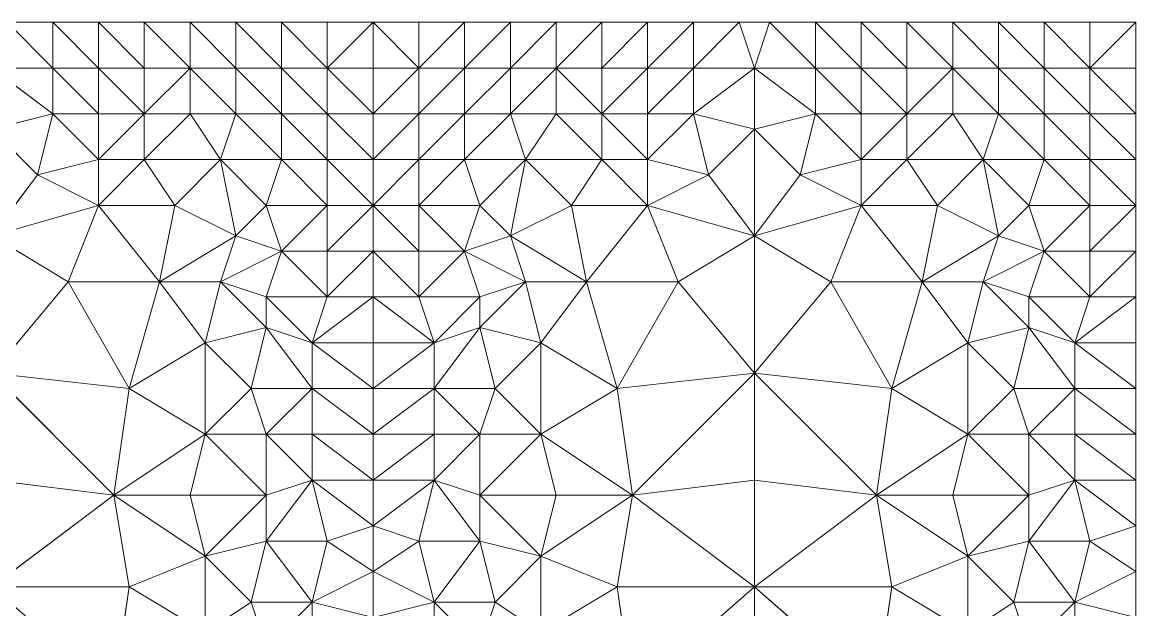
# Model space of a CAD drawing. Header units: metres. Extents: x 0 to 8, y 0 to 4.
# Drawn here: x 1.27 to 2, y 3.615 to 4 of the extents above; entities that cross this region are included whole.
import ezdxf

# ---------------------------------------------------------------- set-up
doc = ezdxf.new("R2010")
doc.units = ezdxf.units.M
doc.header["$MEASUREMENT"] = 0
for name, color, linetype, lineweight in [('DL_FE_MESH', 134, 'Continuous', 0), ('DL_FE_MESH_CELLS_5', 132, 'Continuous', 0), ('DL_FE_MESH_CELLS_6', 132, 'Continuous', 0), ('DL_TOPOLOGY', 7, 'Continuous', 0)]:
    doc.layers.add(name, color=color, linetype=linetype, lineweight=lineweight)

msp = doc.modelspace()

# ---------------------------------------------------------------- linework, layer by layer
at = {"layer": 'DL_FE_MESH'}
for p, q in [((1.26, 4), (1.29, 3.97)), ((1.32, 3.97), (1.29, 4)), ((1.29, 4), (1.29, 3.97)), ((1.35, 3.97), (1.32, 4)), ((1.32, 4), (1.32, 3.97)), ((1.38, 3.97), (1.35, 4)), ((1.35, 4), (1.35, 3.97)), ((1.41, 3.97), (1.38, 4)), ((1.38, 4), (1.38, 3.97)), ((1.44, 3.97), (1.41, 4)), ((1.41, 4), (1.41, 3.97)), ((1.47, 3.97), (1.44, 4)), ((1.44, 4), (1.44, 3.97)), ((1.47, 3.97), (1.5, 4)), ((1.47, 4), (1.47, 3.97)), ((1.53, 3.97), (1.5, 4)), ((1.53, 4), (1.53, 3.97)), ((1.53, 3.97), (1.56, 4)), ((1.56, 4), (1.56, 3.97)), ((1.56, 3.97), (1.59, 4)), ((1.59, 4), (1.59, 3.97)), ((1.59, 3.97), (1.62, 4)), ((1.62, 4), (1.62, 3.97)), ((1.62, 3.97), (1.65, 4)), ((1.65, 4), (1.65, 3.97)), ((1.65, 3.97), (1.68, 4)), ((1.68, 4), (1.68, 3.97)), ((1.68, 3.97), (1.71, 4)), ((1.71, 3.97), (1.74, 4)), ((1.71, 4), (1.71, 3.97)), ((1.74, 4), (1.75, 3.97)), ((1.76, 4), (1.75, 3.97)), ((1.76, 4), (1.79, 3.97)), ((1.82, 3.97), (1.79, 4)), ((1.79, 4), (1.79, 3.97)), ((1.85, 3.97), (1.82, 4)), ((1.82, 4), (1.82, 3.97)), ((1.88, 3.97), (1.85, 4)), ((1.85, 4), (1.85, 3.97)), ((1.91, 3.97), (1.88, 4)), ((1.88, 4), (1.88, 3.97)), ((1.94, 3.97), (1.91, 4)), ((1.91, 4), (1.91, 3.97)), ((1.97, 3.97), (1.94, 4)), ((1.94, 4), (1.94, 3.97)), ((1.97, 3.97), (2, 4)), ((1.97, 4), (1.97, 3.97)), ((1.25, 3.97), (1.29, 3.97)), ((1.29, 3.94), (1.25, 3.97)), ((1.29, 3.97), (1.32, 3.97)), ((1.29, 3.94), (1.29, 3.97)), ((1.32, 3.94), (1.29, 3.97)), ((1.32, 3.97), (1.35, 3.97)), ((1.32, 3.94), (1.32, 3.97)), ((1.35, 3.94), (1.32, 3.97)), ((1.35, 3.97), (1.38, 3.97)), ((1.35, 3.94), (1.35, 3.97)), ((1.38, 3.97), (1.35, 3.94)), ((1.38, 3.97), (1.41, 3.97)), ((1.38, 3.94), (1.38, 3.97)), ((1.41, 3.94), (1.38, 3.97)), ((1.41, 3.97), (1.44, 3.97)), ((1.41, 3.94), (1.41, 3.97)), ((1.44, 3.94), (1.41, 3.97)), ((1.44, 3.97), (1.47, 3.97)), ((1.44, 3.94), (1.44, 3.97)), ((1.47, 3.94), (1.44, 3.97)), ((1.5, 3.97), (1.47, 3.97)), ((1.47, 3.97), (1.5, 3.94)), ((1.47, 3.97), (1.47, 3.94)), ((1.5, 3.97), (1.53, 3.97)), ((1.53, 3.97), (1.5, 3.94)), ((1.53, 3.97), (1.56, 3.97)), ((1.53, 3.94), (1.53, 3.97)), ((1.53, 3.94), (1.56, 3.97)), ((1.56, 3.97), (1.59, 3.97)), ((1.56, 3.94), (1.59, 3.97)), ((1.56, 3.97), (1.56, 3.94)), ((1.59, 3.97), (1.62, 3.97)), ((1.59, 3.94), (1.62, 3.97)), ((1.59, 3.97), (1.59, 3.94)), ((1.62, 3.97), (1.65, 3.97)), ((1.62, 3.97), (1.65, 3.94)), ((1.62, 3.97), (1.62, 3.94)), ((1.65, 3.97), (1.68, 3.97)), ((1.65, 3.94), (1.68, 3.97)), ((1.65, 3.97), (1.65, 3.94)), ((1.68, 3.97), (1.71, 3.97)), ((1.68, 3.94), (1.71, 3.97)), ((1.68, 3.97), (1.68, 3.94)), ((1.71, 3.97), (1.75, 3.97)), ((1.71, 3.94), (1.75, 3.97)), ((1.71, 3.97), (1.71, 3.94)), ((1.75, 3.97), (1.79, 3.97)), ((1.75, 3.97), (1.79, 3.94)), ((1.75, 3.97), (1.75, 3.93)), ((1.79, 3.97), (1.82, 3.97)), ((1.79, 3.97), (1.82, 3.94)), ((1.79, 3.97), (1.79, 3.94)), ((1.82, 3.97), (1.85, 3.97)), ((1.82, 3.97), (1.85, 3.94)), ((1.82, 3.97), (1.82, 3.94)), ((1.85, 3.97), (1.88, 3.97)), ((1.85, 3.94), (1.88, 3.97)), ((1.85, 3.97), (1.85, 3.94)), ((1.88, 3.97), (1.91, 3.97)), ((1.88, 3.97), (1.91, 3.94)), ((1.88, 3.97), (1.88, 3.94)), ((1.91, 3.97), (1.94, 3.97)), ((1.91, 3.97), (1.94, 3.94)), ((1.91, 3.97), (1.91, 3.94)), ((1.94, 3.97), (1.97, 3.97)), ((1.94, 3.97), (1.97, 3.94)), ((1.94, 3.97), (1.94, 3.94)), ((2, 3.97), (1.97, 3.97)), ((1.97, 3.97), (2, 3.94)), ((1.97, 3.97), (1.97, 3.94)), ((1.25, 3.93), (1.29, 3.94)), ((1.28, 3.9), (1.29, 3.94)), ((1.29, 3.94), (1.32, 3.94)), ((1.32, 3.91), (1.29, 3.94)), ((1.32, 3.91), (1.32, 3.94)), ((1.32, 3.94), (1.35, 3.94)), ((1.35, 3.94), (1.32, 3.91)), ((1.35, 3.91), (1.35, 3.94)), ((1.35, 3.94), (1.38, 3.94)), ((1.35, 3.91), (1.38, 3.94)), ((1.4, 3.91), (1.38, 3.94)), ((1.38, 3.94), (1.41, 3.94)), ((1.4, 3.91), (1.41, 3.94)), ((1.41, 3.94), (1.44, 3.94)), ((1.44, 3.91), (1.41, 3.94)), ((1.44, 3.91), (1.44, 3.94)), ((1.44, 3.94), (1.47, 3.94)), ((1.47, 3.91), (1.44, 3.94)), ((1.5, 3.94), (1.47, 3.94)), ((1.47, 3.94), (1.5, 3.91)), ((1.47, 3.94), (1.47, 3.91)), ((1.5, 3.94), (1.53, 3.94)), ((1.53, 3.94), (1.5, 3.91)), ((1.53, 3.91), (1.53, 3.94)), ((1.53, 3.91), (1.56, 3.94)), ((1.56, 3.94), (1.53, 3.94)), ((1.56, 3.91), (1.59, 3.94)), ((1.59, 3.94), (1.56, 3.94)), ((1.56, 3.94), (1.56, 3.91)), ((1.59, 3.94), (1.62, 3.94)), ((1.59, 3.94), (1.6, 3.91)), ((1.62, 3.94), (1.6, 3.91)), ((1.65, 3.94), (1.62, 3.94)), ((1.62, 3.94), (1.65, 3.91)), ((1.68, 3.94), (1.65, 3.94)), ((1.65, 3.94), (1.68, 3.91)), ((1.65, 3.94), (1.65, 3.91)), ((1.68, 3.91), (1.71, 3.94)), ((1.71, 3.94), (1.68, 3.94)), ((1.68, 3.94), (1.68, 3.91)), ((1.71, 3.94), (1.75, 3.93)), ((1.71, 3.94), (1.72, 3.9)), ((1.79, 3.94), (1.75, 3.93)), ((1.79, 3.94), (1.78, 3.9)), ((1.82, 3.94), (1.79, 3.94)), ((1.79, 3.94), (1.82, 3.91)), ((1.82, 3.91), (1.85, 3.94)), ((1.85, 3.94), (1.82, 3.94)), ((1.82, 3.94), (1.82, 3.91)), ((1.88, 3.94), (1.85, 3.91)), ((1.88, 3.94), (1.85, 3.94)), ((1.85, 3.94), (1.85, 3.91)), ((1.91, 3.94), (1.88, 3.94)), ((1.88, 3.94), (1.9, 3.91)), ((1.91, 3.94), (1.9, 3.91)), ((1.94, 3.94), (1.91, 3.94)), ((1.91, 3.94), (1.94, 3.91)), ((1.97, 3.94), (1.94, 3.94)), ((1.94, 3.94), (1.97, 3.91)), ((1.94, 3.94), (1.94, 3.91)), ((2, 3.94), (1.97, 3.94)), ((1.97, 3.94), (2, 3.91)), ((1.97, 3.94), (1.97, 3.91)), ((1.28, 3.9), (1.25, 3.93)), ((1.75, 3.93), (1.72, 3.9)), ((1.75, 3.93), (1.78, 3.9)), ((1.75, 3.86), (1.75, 3.93)), ((1.28, 3.9), (1.32, 3.91)), ((1.32, 3.88), (1.32, 3.91)), ((1.32, 3.91), (1.35, 3.91)), ((1.35, 3.91), (1.32, 3.88)), ((1.37, 3.88), (1.35, 3.91)), ((1.4, 3.91), (1.35, 3.91)), ((1.37, 3.88), (1.4, 3.91)), ((1.4, 3.91), (1.41, 3.86)), ((1.43, 3.88), (1.4, 3.91)), ((1.4, 3.91), (1.44, 3.91)), ((1.43, 3.88), (1.44, 3.91)), ((1.44, 3.91), (1.47, 3.91)), ((1.47, 3.88), (1.44, 3.91)), ((1.5, 3.91), (1.47, 3.91)), ((1.47, 3.91), (1.5, 3.88)), ((1.47, 3.91), (1.47, 3.88)), ((1.5, 3.91), (1.53, 3.91)), ((1.53, 3.91), (1.5, 3.88)), ((1.53, 3.88), (1.53, 3.91)), ((1.53, 3.88), (1.56, 3.91)), ((1.56, 3.91), (1.53, 3.91)), ((1.6, 3.91), (1.56, 3.91)), ((1.56, 3.91), (1.57, 3.88)), ((1.6, 3.91), (1.57, 3.88)), ((1.59, 3.86), (1.6, 3.91)), ((1.6, 3.91), (1.65, 3.91)), ((1.6, 3.91), (1.63, 3.88)), ((1.65, 3.91), (1.63, 3.88)), ((1.68, 3.91), (1.65, 3.91)), ((1.65, 3.91), (1.68, 3.88)), ((1.72, 3.9), (1.68, 3.91)), ((1.68, 3.91), (1.68, 3.88)), ((1.82, 3.91), (1.78, 3.9)), ((1.85, 3.91), (1.82, 3.88)), ((1.85, 3.91), (1.82, 3.91)), ((1.82, 3.91), (1.82, 3.88)), ((1.85, 3.91), (1.9, 3.91)), ((1.85, 3.91), (1.87, 3.88)), ((1.9, 3.91), (1.87, 3.88)), ((1.94, 3.91), (1.9, 3.91)), ((1.9, 3.91), (1.93, 3.88)), ((1.91, 3.86), (1.9, 3.91)), ((1.94, 3.91), (1.93, 3.88)), ((1.97, 3.91), (1.94, 3.91)), ((1.94, 3.91), (1.97, 3.88)), ((2, 3.91), (1.97, 3.91)), ((1.97, 3.91), (2, 3.88)), ((1.97, 3.91), (1.97, 3.88)), ((1.25, 3.86), (1.28, 3.9)), ((1.32, 3.88), (1.28, 3.9)), ((1.72, 3.9), (1.68, 3.88)), ((1.72, 3.9), (1.75, 3.86)), ((1.78, 3.9), (1.75, 3.86)), ((1.82, 3.88), (1.78, 3.9)), ((1.32, 3.88), (1.25, 3.86)), ((1.3, 3.83), (1.32, 3.88)), ((1.32, 3.88), (1.37, 3.88)), ((1.36, 3.83), (1.32, 3.88)), ((1.36, 3.83), (1.37, 3.88)), ((1.41, 3.86), (1.37, 3.88)), ((1.41, 3.86), (1.43, 3.88)), ((1.44, 3.85), (1.43, 3.88)), ((1.43, 3.88), (1.47, 3.88)), ((1.47, 3.88), (1.44, 3.85)), ((1.47, 3.85), (1.5, 3.88)), ((1.5, 3.88), (1.47, 3.88)), ((1.47, 3.88), (1.47, 3.85)), ((1.5, 3.88), (1.53, 3.88)), ((1.53, 3.85), (1.5, 3.88)), ((1.53, 3.85), (1.53, 3.88)), ((1.57, 3.88), (1.53, 3.88)), ((1.53, 3.88), (1.56, 3.85)), ((1.57, 3.88), (1.56, 3.85)), ((1.57, 3.88), (1.59, 3.86)), ((1.63, 3.88), (1.59, 3.86)), ((1.68, 3.88), (1.63, 3.88)), ((1.63, 3.88), (1.64, 3.83)), ((1.64, 3.83), (1.68, 3.88)), ((1.68, 3.88), (1.75, 3.86)), ((1.68, 3.88), (1.7, 3.83)), ((1.82, 3.88), (1.75, 3.86)), ((1.82, 3.88), (1.8, 3.83)), ((1.87, 3.88), (1.82, 3.88)), ((1.82, 3.88), (1.86, 3.83)), ((1.87, 3.88), (1.86, 3.83)), ((1.87, 3.88), (1.91, 3.86)), ((1.93, 3.88), (1.91, 3.86)), ((1.97, 3.88), (1.93, 3.88)), ((1.93, 3.88), (1.94, 3.85)), ((1.94, 3.85), (1.97, 3.88)), ((1.97, 3.85), (2, 3.88)), ((2, 3.88), (1.97, 3.88)), ((1.97, 3.88), (1.97, 3.85)), ((1.3, 3.83), (1.25, 3.86)), ((1.36, 3.83), (1.41, 3.86)), ((1.4, 3.83), (1.41, 3.86)), ((1.44, 3.85), (1.41, 3.86)), ((1.59, 3.86), (1.56, 3.85)), ((1.59, 3.86), (1.64, 3.83)), ((1.59, 3.86), (1.6, 3.83)), ((1.75, 3.86), (1.7, 3.83)), ((1.75, 3.86), (1.8, 3.83)), ((1.75, 3.77), (1.75, 3.86)), ((1.91, 3.86), (1.86, 3.83)), ((1.91, 3.86), (1.9, 3.83)), ((1.94, 3.85), (1.91, 3.86)), ((1.44, 3.85), (1.4, 3.83)), ((1.43, 3.82), (1.44, 3.85)), ((1.44, 3.85), (1.47, 3.85)), ((1.47, 3.82), (1.44, 3.85)), ((1.47, 3.82), (1.5, 3.85)), ((1.5, 3.85), (1.47, 3.85)), ((1.47, 3.85), (1.47, 3.82)), ((1.5, 3.85), (1.53, 3.85)), ((1.53, 3.82), (1.5, 3.85)), ((1.53, 3.82), (1.53, 3.85)), ((1.53, 3.82), (1.56, 3.85)), ((1.56, 3.85), (1.53, 3.85)), ((1.56, 3.85), (1.6, 3.83)), ((1.56, 3.85), (1.57, 3.82)), ((1.9, 3.83), (1.94, 3.85)), ((1.94, 3.85), (1.93, 3.82)), ((1.97, 3.85), (1.94, 3.85)), ((1.94, 3.85), (1.97, 3.82)), ((1.97, 3.82), (2, 3.85)), ((2, 3.85), (1.97, 3.85)), ((1.97, 3.85), (1.97, 3.82)), ((1.25, 3.77), (1.3, 3.83)), ((1.34, 3.76), (1.3, 3.83)), ((1.3, 3.83), (1.36, 3.83)), ((1.36, 3.83), (1.34, 3.76)), ((1.39, 3.79), (1.36, 3.83)), ((1.36, 3.83), (1.4, 3.83)), ((1.39, 3.79), (1.4, 3.83)), ((1.4, 3.83), (1.43, 3.82)), ((1.43, 3.8), (1.4, 3.83)), ((1.57, 3.8), (1.6, 3.83)), ((1.6, 3.83), (1.57, 3.82)), ((1.64, 3.83), (1.6, 3.83)), ((1.6, 3.83), (1.61, 3.79)), ((1.64, 3.83), (1.61, 3.79)), ((1.7, 3.83), (1.64, 3.83)), ((1.64, 3.83), (1.66, 3.76)), ((1.7, 3.83), (1.66, 3.76)), ((1.7, 3.83), (1.75, 3.77)), ((1.8, 3.83), (1.75, 3.77)), ((1.86, 3.83), (1.8, 3.83)), ((1.8, 3.83), (1.84, 3.76)), ((1.86, 3.83), (1.84, 3.76)), ((1.9, 3.83), (1.86, 3.83)), ((1.86, 3.83), (1.89, 3.79)), ((1.9, 3.83), (1.89, 3.79)), ((1.93, 3.82), (1.9, 3.83)), ((1.9, 3.83), (1.93, 3.8)), ((1.43, 3.8), (1.43, 3.82)), ((1.43, 3.82), (1.47, 3.82)), ((1.46, 3.79), (1.43, 3.82)), ((1.46, 3.79), (1.5, 3.82)), ((1.47, 3.82), (1.46, 3.79)), ((1.5, 3.82), (1.47, 3.82)), ((1.5, 3.82), (1.53, 3.82)), ((1.54, 3.79), (1.5, 3.82)), ((1.54, 3.79), (1.53, 3.82)), ((1.57, 3.82), (1.53, 3.82)), ((1.54, 3.79), (1.57, 3.82)), ((1.57, 3.82), (1.57, 3.8)), ((1.97, 3.82), (1.93, 3.82)), ((1.93, 3.82), (1.96, 3.79)), ((1.93, 3.82), (1.93, 3.8)), ((1.96, 3.79), (2, 3.82)), ((1.97, 3.82), (1.96, 3.79)), ((2, 3.82), (1.97, 3.82)), ((1.39, 3.79), (1.43, 3.8)), ((1.42, 3.76), (1.43, 3.8)), ((1.43, 3.8), (1.46, 3.79)), ((1.46, 3.76), (1.43, 3.8)), ((1.54, 3.76), (1.57, 3.8)), ((1.57, 3.8), (1.54, 3.79)), ((1.57, 3.8), (1.61, 3.79)), ((1.57, 3.8), (1.58, 3.76)), ((1.93, 3.8), (1.89, 3.79)), ((1.93, 3.8), (1.92, 3.76)), ((1.96, 3.79), (1.93, 3.8)), ((1.93, 3.8), (1.96, 3.76)), ((1.34, 3.76), (1.39, 3.79)), ((1.39, 3.79), (1.39, 3.73)), ((1.42, 3.76), (1.39, 3.79)), ((1.5, 3.79), (1.46, 3.79)), ((1.46, 3.79), (1.5, 3.76)), ((1.46, 3.79), (1.46, 3.76)), ((1.5, 3.79), (1.54, 3.79)), ((1.54, 3.79), (1.5, 3.76)), ((1.54, 3.76), (1.54, 3.79)), ((1.61, 3.79), (1.58, 3.76)), ((1.61, 3.79), (1.66, 3.76)), ((1.61, 3.73), (1.61, 3.79)), ((1.89, 3.79), (1.84, 3.76)), ((1.89, 3.79), (1.92, 3.76)), ((1.89, 3.73), (1.89, 3.79)), ((2, 3.79), (1.96, 3.79)), ((1.96, 3.79), (2, 3.76)), ((1.96, 3.79), (1.96, 3.76)), ((1.33, 3.69), (1.25, 3.77)), ((1.34, 3.76), (1.25, 3.77)), ((1.75, 3.77), (1.66, 3.76)), ((1.67, 3.69), (1.75, 3.77)), ((1.84, 3.76), (1.75, 3.77)), ((1.75, 3.77), (1.83, 3.69)), ((1.75, 3.77), (1.75, 3.7)), ((1.33, 3.69), (1.34, 3.76)), ((1.34, 3.76), (1.39, 3.73)), ((1.39, 3.73), (1.42, 3.76)), ((1.43, 3.73), (1.42, 3.76)), ((1.42, 3.76), (1.46, 3.76)), ((1.46, 3.76), (1.43, 3.73)), ((1.5, 3.76), (1.46, 3.76)), ((1.46, 3.76), (1.5, 3.73)), ((1.46, 3.76), (1.46, 3.73)), ((1.5, 3.76), (1.54, 3.76)), ((1.54, 3.76), (1.5, 3.73)), ((1.54, 3.73), (1.54, 3.76)), ((1.58, 3.76), (1.54, 3.76)), ((1.54, 3.76), (1.57, 3.73)), ((1.58, 3.76), (1.57, 3.73)), ((1.58, 3.76), (1.61, 3.73)), ((1.66, 3.76), (1.61, 3.73)), ((1.66, 3.76), (1.67, 3.69)), ((1.84, 3.76), (1.83, 3.69)), ((1.84, 3.76), (1.89, 3.73)), ((1.92, 3.76), (1.89, 3.73)), ((1.96, 3.76), (1.92, 3.76)), ((1.92, 3.76), (1.93, 3.73)), ((1.93, 3.73), (1.96, 3.76)), ((2, 3.76), (1.96, 3.76)), ((1.96, 3.76), (2, 3.73)), ((1.96, 3.76), (1.96, 3.73)), ((1.33, 3.69), (1.39, 3.73)), ((1.38, 3.69), (1.39, 3.73)), ((1.39, 3.73), (1.43, 3.73)), ((1.43, 3.69), (1.39, 3.73)), ((1.43, 3.69), (1.43, 3.73)), ((1.43, 3.73), (1.46, 3.73)), ((1.46, 3.7), (1.43, 3.73)), ((1.5, 3.73), (1.46, 3.73)), ((1.46, 3.73), (1.5, 3.7)), ((1.46, 3.73), (1.46, 3.7)), ((1.5, 3.73), (1.54, 3.73)), ((1.54, 3.73), (1.5, 3.7)), ((1.54, 3.7), (1.54, 3.73)), ((1.54, 3.7), (1.57, 3.73)), ((1.57, 3.73), (1.54, 3.73)), ((1.57, 3.69), (1.61, 3.73)), ((1.61, 3.73), (1.57, 3.73)), ((1.57, 3.73), (1.57, 3.69)), ((1.61, 3.73), (1.67, 3.69)), ((1.61, 3.73), (1.62, 3.69)), ((1.89, 3.73), (1.83, 3.69)), ((1.89, 3.73), (1.88, 3.69)), ((1.93, 3.73), (1.89, 3.73)), ((1.89, 3.73), (1.93, 3.69)), ((1.96, 3.73), (1.93, 3.73)), ((1.93, 3.73), (1.96, 3.7)), ((1.93, 3.73), (1.93, 3.69)), ((2, 3.73), (1.96, 3.73)), ((1.96, 3.73), (2, 3.7)), ((1.96, 3.73), (1.96, 3.7)), ((1.25, 3.7), (1.33, 3.69)), ((1.43, 3.69), (1.46, 3.7)), ((1.46, 3.7), (1.43, 3.66)), ((1.46, 3.7), (1.5, 3.67)), ((1.5, 3.7), (1.46, 3.7)), ((1.46, 3.7), (1.47, 3.66)), ((1.5, 3.7), (1.54, 3.7)), ((1.5, 3.67), (1.54, 3.7)), ((1.53, 3.66), (1.54, 3.7)), ((1.57, 3.69), (1.54, 3.7)), ((1.54, 3.7), (1.57, 3.66)), ((1.75, 3.7), (1.67, 3.69)), ((1.83, 3.69), (1.75, 3.7)), ((1.75, 3.7), (1.75, 3.63)), ((1.93, 3.66), (1.96, 3.7)), ((1.96, 3.7), (1.93, 3.69)), ((1.96, 3.7), (2, 3.67)), ((2, 3.7), (1.96, 3.7)), ((1.96, 3.7), (1.97, 3.66)), ((1.33, 3.69), (1.25, 3.63)), ((1.34, 3.63), (1.33, 3.69)), ((1.33, 3.69), (1.38, 3.69)), ((1.39, 3.65), (1.33, 3.69)), ((1.39, 3.65), (1.38, 3.69)), ((1.38, 3.69), (1.43, 3.69)), ((1.43, 3.69), (1.39, 3.65)), ((1.43, 3.66), (1.43, 3.69)), ((1.62, 3.69), (1.57, 3.69)), ((1.57, 3.69), (1.61, 3.65)), ((1.57, 3.69), (1.57, 3.66)), ((1.61, 3.65), (1.67, 3.69)), ((1.62, 3.69), (1.61, 3.65)), ((1.67, 3.69), (1.62, 3.69)), ((1.67, 3.69), (1.66, 3.63)), ((1.67, 3.69), (1.75, 3.63)), ((1.75, 3.63), (1.83, 3.69)), ((1.83, 3.69), (1.89, 3.65)), ((1.88, 3.69), (1.83, 3.69)), ((1.83, 3.69), (1.84, 3.63)), ((1.93, 3.69), (1.88, 3.69)), ((1.88, 3.69), (1.89, 3.65)), ((1.89, 3.65), (1.93, 3.69)), ((1.93, 3.69), (1.93, 3.66)), ((1.5, 3.67), (1.47, 3.66)), ((1.5, 3.67), (1.53, 3.66)), ((2, 3.67), (1.97, 3.66)), ((1.39, 3.65), (1.43, 3.66)), ((1.42, 3.62), (1.43, 3.66)), ((1.43, 3.66), (1.47, 3.66)), ((1.46, 3.62), (1.43, 3.66)), ((1.47, 3.66), (1.46, 3.62)), ((1.5, 3.64), (1.47, 3.66)), ((1.5, 3.64), (1.53, 3.66)), ((1.54, 3.62), (1.53, 3.66)), ((1.57, 3.66), (1.53, 3.66)), ((1.54, 3.62), (1.57, 3.66)), ((1.61, 3.65), (1.57, 3.66)), ((1.57, 3.66), (1.58, 3.62)), ((1.93, 3.66), (1.89, 3.65)), ((1.93, 3.66), (1.92, 3.62)), ((1.97, 3.66), (1.93, 3.66)), ((1.93, 3.66), (1.96, 3.62)), ((1.97, 3.66), (1.96, 3.62)), ((2, 3.64), (1.97, 3.66)), ((1.34, 3.63), (1.39, 3.65)), ((1.39, 3.65), (1.39, 3.6)), ((1.42, 3.62), (1.39, 3.65)), ((1.61, 3.65), (1.58, 3.62)), ((1.61, 3.6), (1.61, 3.65)), ((1.66, 3.63), (1.61, 3.65)), ((1.89, 3.65), (1.84, 3.63)), ((1.89, 3.65), (1.92, 3.62)), ((1.89, 3.6), (1.89, 3.65)), ((1.5, 3.64), (1.46, 3.62)), ((1.54, 3.62), (1.5, 3.64)), ((2, 3.64), (1.96, 3.62)), ((1.25, 3.63), (1.34, 3.63)), ((1.33, 3.56), (1.34, 3.63)), ((1.39, 3.6), (1.34, 3.63)), ((1.66, 3.63), (1.61, 3.6)), ((1.75, 3.63), (1.66, 3.63)), ((1.66, 3.63), (1.67, 3.56)), ((1.67, 3.56), (1.75, 3.63)), ((1.84, 3.63), (1.75, 3.63)), ((1.75, 3.63), (1.83, 3.56)), ((1.75, 3.63), (1.75, 3.56)), ((1.84, 3.63), (1.83, 3.56)), ((1.84, 3.63), (1.89, 3.6)), ((1.39, 3.6), (1.42, 3.62)), ((1.43, 3.59), (1.42, 3.62)), ((1.42, 3.62), (1.46, 3.62)), ((1.46, 3.62), (1.43, 3.59)), ((1.5, 3.61), (1.46, 3.62)), ((1.46, 3.62), (1.46, 3.59)), ((1.5, 3.61), (1.54, 3.62)), ((1.54, 3.59), (1.54, 3.62)), ((1.58, 3.62), (1.54, 3.62)), ((1.54, 3.62), (1.57, 3.59)), ((1.58, 3.62), (1.57, 3.59)), ((1.58, 3.62), (1.61, 3.6)), ((1.92, 3.62), (1.89, 3.6)), ((1.96, 3.62), (1.92, 3.62)), ((1.92, 3.62), (1.93, 3.59)), ((1.93, 3.59), (1.96, 3.62)), ((2, 3.61), (1.96, 3.62)), ((1.96, 3.62), (1.96, 3.59))]:
    msp.add_line(p, q, dxfattribs=at)
at = {"layer": 'DL_FE_MESH_CELLS_5'}
for points, invisible_edges in [([(1.53, 3.97), (1.5, 4), (1.5, 3.97)], 2), ([(1.53, 4), (1.5, 4), (1.53, 3.97)], 1), ([(1.56, 4), (1.53, 4), (1.53, 3.97)], 1), ([(1.59, 4), (1.56, 4), (1.56, 3.97)], 1), ([(1.62, 4), (1.59, 4), (1.59, 3.97)], 1), ([(1.65, 4), (1.62, 4), (1.62, 3.97)], 1), ([(1.68, 4), (1.65, 4), (1.65, 3.97)], 1), ([(1.71, 4), (1.68, 4), (1.68, 3.97)], 1), ([(1.71, 3.97), (1.74, 4), (1.71, 4)], 2), ([(1.76, 4), (1.74, 4), (1.75, 3.97)], 1), ([(1.79, 3.97), (1.79, 4), (1.76, 4)], 2), ([(1.82, 4), (1.79, 4), (1.82, 3.97)], 1), ([(1.85, 4), (1.82, 4), (1.85, 3.97)], 1), ([(1.88, 4), (1.85, 4), (1.88, 3.97)], 1), ([(1.91, 4), (1.88, 4), (1.91, 3.97)], 1), ([(1.94, 4), (1.91, 4), (1.94, 3.97)], 1), ([(1.97, 4), (1.94, 4), (1.97, 3.97)], 1), ([(1.97, 3.97), (2, 4), (1.97, 4)], 2), ([(2, 3.97), (2, 4), (1.97, 3.97)], 1), ([(1.5, 3.97), (1.5, 3.94), (1.53, 3.97)], 1), ([(2, 3.94), (2, 3.97), (1.97, 3.97)], 1), ([(1.5, 3.94), (1.5, 3.91), (1.53, 3.94)], 1), ([(2, 3.91), (2, 3.94), (1.97, 3.94)], 1), ([(1.5, 3.91), (1.5, 3.88), (1.53, 3.91)], 1), ([(2, 3.88), (2, 3.91), (1.97, 3.91)], 1), ([(1.5, 3.88), (1.5, 3.85), (1.53, 3.85)], 1), ([(2, 3.85), (2, 3.88), (1.97, 3.85)], 1), ([(1.5, 3.85), (1.5, 3.82), (1.53, 3.82)], 1), ([(2, 3.82), (2, 3.85), (1.97, 3.82)], 1), ([(1.5, 3.82), (1.5, 3.79), (1.54, 3.79)], 1), ([(2, 3.79), (2, 3.82), (1.96, 3.79)], 1), ([(1.5, 3.79), (1.5, 3.76), (1.54, 3.79)], 1), ([(2, 3.76), (2, 3.79), (1.96, 3.79)], 1), ([(1.5, 3.76), (1.5, 3.73), (1.54, 3.76)], 1), ([(2, 3.73), (2, 3.76), (1.96, 3.76)], 1), ([(1.5, 3.73), (1.5, 3.7), (1.54, 3.73)], 1), ([(2, 3.7), (2, 3.73), (1.96, 3.73)], 1), ([(1.54, 3.7), (1.5, 3.7), (1.5, 3.67)], 2), ([(1.96, 3.7), (2, 3.67), (2, 3.7)], 2), ([(1.5, 3.67), (1.5, 3.64), (1.53, 3.66)], 1), ([(2, 3.64), (2, 3.67), (1.97, 3.66)], 1), ([(1.54, 3.62), (1.5, 3.64), (1.5, 3.61)], 2), ([(1.96, 3.62), (2, 3.61), (2, 3.64)], 2)]:
    msp.add_3dface(points, dxfattribs=dict(at, invisible_edges=invisible_edges))
for points in [[(1.56, 4), (1.53, 3.97), (1.56, 3.97)], [(1.59, 4), (1.56, 3.97), (1.59, 3.97)], [(1.62, 4), (1.59, 3.97), (1.62, 3.97)], [(1.65, 4), (1.62, 3.97), (1.65, 3.97)], [(1.68, 4), (1.65, 3.97), (1.68, 3.97)], [(1.71, 4), (1.68, 3.97), (1.71, 3.97)], [(1.75, 3.97), (1.74, 4), (1.71, 3.97)], [(1.79, 3.97), (1.76, 4), (1.75, 3.97)], [(1.82, 3.97), (1.79, 4), (1.79, 3.97)], [(1.85, 3.97), (1.82, 4), (1.82, 3.97)], [(1.88, 3.97), (1.85, 4), (1.85, 3.97)], [(1.91, 3.97), (1.88, 4), (1.88, 3.97)], [(1.94, 3.97), (1.91, 4), (1.91, 3.97)], [(1.97, 3.97), (1.94, 4), (1.94, 3.97)], [(1.53, 3.97), (1.5, 3.94), (1.53, 3.94)], [(1.53, 3.94), (1.56, 3.97), (1.53, 3.97)], [(1.56, 3.94), (1.56, 3.97), (1.53, 3.94)], [(1.56, 3.94), (1.59, 3.97), (1.56, 3.97)], [(1.59, 3.94), (1.59, 3.97), (1.56, 3.94)], [(1.59, 3.94), (1.62, 3.97), (1.59, 3.97)], [(1.62, 3.94), (1.62, 3.97), (1.59, 3.94)], [(1.65, 3.94), (1.65, 3.97), (1.62, 3.97)], [(1.65, 3.94), (1.62, 3.97), (1.62, 3.94)], [(1.65, 3.94), (1.68, 3.97), (1.65, 3.97)], [(1.68, 3.94), (1.68, 3.97), (1.65, 3.94)], [(1.68, 3.94), (1.71, 3.97), (1.68, 3.97)], [(1.71, 3.94), (1.71, 3.97), (1.68, 3.94)], [(1.71, 3.94), (1.75, 3.97), (1.71, 3.97)], [(1.75, 3.93), (1.75, 3.97), (1.71, 3.94)], [(1.79, 3.94), (1.79, 3.97), (1.75, 3.97)], [(1.79, 3.94), (1.75, 3.97), (1.75, 3.93)], [(1.82, 3.94), (1.82, 3.97), (1.79, 3.97)], [(1.82, 3.94), (1.79, 3.97), (1.79, 3.94)], [(1.85, 3.94), (1.85, 3.97), (1.82, 3.97)], [(1.85, 3.94), (1.82, 3.97), (1.82, 3.94)], [(1.85, 3.94), (1.88, 3.97), (1.85, 3.97)], [(1.88, 3.94), (1.88, 3.97), (1.85, 3.94)], [(1.91, 3.94), (1.91, 3.97), (1.88, 3.97)], [(1.91, 3.94), (1.88, 3.97), (1.88, 3.94)], [(1.94, 3.94), (1.94, 3.97), (1.91, 3.97)], [(1.94, 3.94), (1.91, 3.97), (1.91, 3.94)], [(1.97, 3.94), (1.97, 3.97), (1.94, 3.97)], [(1.97, 3.94), (1.94, 3.97), (1.94, 3.94)], [(2, 3.94), (1.97, 3.97), (1.97, 3.94)], [(1.53, 3.94), (1.5, 3.91), (1.53, 3.91)], [(1.53, 3.91), (1.56, 3.94), (1.53, 3.94)], [(1.56, 3.91), (1.56, 3.94), (1.53, 3.91)], [(1.56, 3.91), (1.59, 3.94), (1.56, 3.94)], [(1.6, 3.91), (1.59, 3.94), (1.56, 3.91)], [(1.62, 3.94), (1.59, 3.94), (1.6, 3.91)], [(1.65, 3.91), (1.62, 3.94), (1.6, 3.91)], [(1.65, 3.91), (1.65, 3.94), (1.62, 3.94)], [(1.68, 3.91), (1.68, 3.94), (1.65, 3.94)], [(1.68, 3.91), (1.65, 3.94), (1.65, 3.91)], [(1.68, 3.91), (1.71, 3.94), (1.68, 3.94)], [(1.72, 3.9), (1.71, 3.94), (1.68, 3.91)], [(1.75, 3.93), (1.71, 3.94), (1.72, 3.9)], [(1.78, 3.9), (1.79, 3.94), (1.75, 3.93)], [(1.82, 3.91), (1.79, 3.94), (1.78, 3.9)], [(1.82, 3.91), (1.82, 3.94), (1.79, 3.94)], [(1.82, 3.91), (1.85, 3.94), (1.82, 3.94)], [(1.85, 3.91), (1.85, 3.94), (1.82, 3.91)], [(1.9, 3.91), (1.88, 3.94), (1.85, 3.91)], [(1.88, 3.94), (1.85, 3.94), (1.85, 3.91)], [(1.9, 3.91), (1.91, 3.94), (1.88, 3.94)], [(1.94, 3.91), (1.91, 3.94), (1.9, 3.91)], [(1.94, 3.91), (1.94, 3.94), (1.91, 3.94)], [(1.97, 3.91), (1.97, 3.94), (1.94, 3.94)], [(1.97, 3.91), (1.94, 3.94), (1.94, 3.91)], [(2, 3.91), (1.97, 3.94), (1.97, 3.91)], [(1.75, 3.86), (1.75, 3.93), (1.72, 3.9)], [(1.78, 3.9), (1.75, 3.93), (1.75, 3.86)], [(1.53, 3.91), (1.5, 3.88), (1.53, 3.88)], [(1.53, 3.88), (1.56, 3.91), (1.53, 3.91)], [(1.57, 3.88), (1.56, 3.91), (1.53, 3.88)], [(1.6, 3.91), (1.56, 3.91), (1.57, 3.88)], [(1.59, 3.86), (1.6, 3.91), (1.57, 3.88)], [(1.63, 3.88), (1.6, 3.91), (1.59, 3.86)], [(1.65, 3.91), (1.6, 3.91), (1.63, 3.88)], [(1.68, 3.88), (1.65, 3.91), (1.63, 3.88)], [(1.68, 3.88), (1.68, 3.91), (1.65, 3.91)], [(1.72, 3.9), (1.68, 3.91), (1.68, 3.88)], [(1.82, 3.88), (1.82, 3.91), (1.78, 3.9)], [(1.82, 3.88), (1.87, 3.88), (1.85, 3.91)], [(1.82, 3.88), (1.85, 3.91), (1.82, 3.91)], [(1.9, 3.91), (1.85, 3.91), (1.87, 3.88)], [(1.91, 3.86), (1.9, 3.91), (1.87, 3.88)], [(1.93, 3.88), (1.94, 3.91), (1.9, 3.91)], [(1.93, 3.88), (1.9, 3.91), (1.91, 3.86)], [(1.97, 3.88), (1.94, 3.91), (1.93, 3.88)], [(1.97, 3.88), (1.97, 3.91), (1.94, 3.91)], [(2, 3.88), (1.97, 3.91), (1.97, 3.88)], [(1.68, 3.88), (1.75, 3.86), (1.72, 3.9)], [(1.75, 3.86), (1.82, 3.88), (1.78, 3.9)], [(1.5, 3.88), (1.53, 3.85), (1.53, 3.88)], [(1.56, 3.85), (1.57, 3.88), (1.53, 3.88)], [(1.56, 3.85), (1.53, 3.88), (1.53, 3.85)], [(1.59, 3.86), (1.57, 3.88), (1.56, 3.85)], [(1.59, 3.86), (1.64, 3.83), (1.63, 3.88)], [(1.64, 3.83), (1.68, 3.88), (1.63, 3.88)], [(1.7, 3.83), (1.68, 3.88), (1.64, 3.83)], [(1.7, 3.83), (1.75, 3.86), (1.68, 3.88)], [(1.75, 3.86), (1.8, 3.83), (1.82, 3.88)], [(1.86, 3.83), (1.82, 3.88), (1.8, 3.83)], [(1.86, 3.83), (1.87, 3.88), (1.82, 3.88)], [(1.86, 3.83), (1.91, 3.86), (1.87, 3.88)], [(1.94, 3.85), (1.93, 3.88), (1.91, 3.86)], [(1.94, 3.85), (1.97, 3.88), (1.93, 3.88)], [(1.97, 3.85), (1.97, 3.88), (1.94, 3.85)], [(1.97, 3.85), (2, 3.88), (1.97, 3.88)], [(1.6, 3.83), (1.59, 3.86), (1.56, 3.85)], [(1.6, 3.83), (1.64, 3.83), (1.59, 3.86)], [(1.75, 3.77), (1.75, 3.86), (1.7, 3.83)], [(1.8, 3.83), (1.75, 3.86), (1.75, 3.77)], [(1.86, 3.83), (1.9, 3.83), (1.91, 3.86)], [(1.9, 3.83), (1.94, 3.85), (1.91, 3.86)], [(1.5, 3.85), (1.53, 3.82), (1.53, 3.85)], [(1.53, 3.82), (1.56, 3.85), (1.53, 3.85)], [(1.57, 3.82), (1.56, 3.85), (1.53, 3.82)], [(1.6, 3.83), (1.56, 3.85), (1.57, 3.82)], [(1.93, 3.82), (1.94, 3.85), (1.9, 3.83)], [(1.97, 3.82), (1.94, 3.85), (1.93, 3.82)], [(1.97, 3.82), (1.97, 3.85), (1.94, 3.85)], [(1.97, 3.82), (2, 3.85), (1.97, 3.85)], [(1.57, 3.8), (1.6, 3.83), (1.57, 3.82)], [(1.61, 3.79), (1.6, 3.83), (1.57, 3.8)], [(1.64, 3.83), (1.6, 3.83), (1.61, 3.79)], [(1.66, 3.76), (1.64, 3.83), (1.61, 3.79)], [(1.66, 3.76), (1.7, 3.83), (1.64, 3.83)], [(1.75, 3.77), (1.7, 3.83), (1.66, 3.76)], [(1.84, 3.76), (1.8, 3.83), (1.75, 3.77)], [(1.84, 3.76), (1.86, 3.83), (1.8, 3.83)], [(1.84, 3.76), (1.89, 3.79), (1.86, 3.83)], [(1.89, 3.79), (1.9, 3.83), (1.86, 3.83)], [(1.93, 3.8), (1.9, 3.83), (1.89, 3.79)], [(1.93, 3.8), (1.93, 3.82), (1.9, 3.83)], [(1.5, 3.82), (1.54, 3.79), (1.53, 3.82)], [(1.54, 3.79), (1.57, 3.82), (1.53, 3.82)], [(1.57, 3.8), (1.57, 3.82), (1.54, 3.79)], [(1.96, 3.79), (1.97, 3.82), (1.93, 3.82)], [(1.96, 3.79), (1.93, 3.82), (1.93, 3.8)], [(1.96, 3.79), (2, 3.82), (1.97, 3.82)], [(1.54, 3.76), (1.57, 3.8), (1.54, 3.79)], [(1.58, 3.76), (1.57, 3.8), (1.54, 3.76)], [(1.61, 3.79), (1.57, 3.8), (1.58, 3.76)], [(1.92, 3.76), (1.93, 3.8), (1.89, 3.79)], [(1.96, 3.76), (1.93, 3.8), (1.92, 3.76)], [(1.96, 3.76), (1.96, 3.79), (1.93, 3.8)], [(1.54, 3.79), (1.5, 3.76), (1.54, 3.76)], [(1.61, 3.73), (1.61, 3.79), (1.58, 3.76)], [(1.66, 3.76), (1.61, 3.79), (1.61, 3.73)], [(1.89, 3.73), (1.89, 3.79), (1.84, 3.76)], [(1.92, 3.76), (1.89, 3.79), (1.89, 3.73)], [(2, 3.76), (1.96, 3.79), (1.96, 3.76)], [(1.67, 3.69), (1.75, 3.77), (1.66, 3.76)], [(1.75, 3.7), (1.75, 3.77), (1.67, 3.69)], [(1.83, 3.69), (1.84, 3.76), (1.75, 3.77)], [(1.83, 3.69), (1.75, 3.77), (1.75, 3.7)], [(1.54, 3.76), (1.5, 3.73), (1.54, 3.73)], [(1.57, 3.73), (1.58, 3.76), (1.54, 3.76)], [(1.57, 3.73), (1.54, 3.76), (1.54, 3.73)], [(1.61, 3.73), (1.58, 3.76), (1.57, 3.73)], [(1.67, 3.69), (1.66, 3.76), (1.61, 3.73)], [(1.83, 3.69), (1.89, 3.73), (1.84, 3.76)], [(1.93, 3.73), (1.92, 3.76), (1.89, 3.73)], [(1.93, 3.73), (1.96, 3.76), (1.92, 3.76)], [(1.96, 3.73), (1.96, 3.76), (1.93, 3.73)], [(2, 3.73), (1.96, 3.76), (1.96, 3.73)], [(1.54, 3.73), (1.5, 3.7), (1.54, 3.7)], [(1.54, 3.7), (1.57, 3.73), (1.54, 3.73)], [(1.57, 3.69), (1.57, 3.73), (1.54, 3.7)], [(1.57, 3.69), (1.61, 3.73), (1.57, 3.73)], [(1.62, 3.69), (1.61, 3.73), (1.57, 3.69)], [(1.67, 3.69), (1.61, 3.73), (1.62, 3.69)], [(1.83, 3.69), (1.88, 3.69), (1.89, 3.73)], [(1.93, 3.69), (1.89, 3.73), (1.88, 3.69)], [(1.93, 3.69), (1.93, 3.73), (1.89, 3.73)], [(1.96, 3.7), (1.96, 3.73), (1.93, 3.73)], [(1.96, 3.7), (1.93, 3.73), (1.93, 3.69)], [(2, 3.7), (1.96, 3.73), (1.96, 3.7)], [(1.54, 3.7), (1.5, 3.67), (1.53, 3.66)], [(1.57, 3.66), (1.54, 3.7), (1.53, 3.66)], [(1.57, 3.66), (1.57, 3.69), (1.54, 3.7)], [(1.75, 3.63), (1.75, 3.7), (1.67, 3.69)], [(1.75, 3.63), (1.83, 3.69), (1.75, 3.7)], [(1.93, 3.66), (1.96, 3.7), (1.93, 3.69)], [(1.97, 3.66), (1.96, 3.7), (1.93, 3.66)], [(1.97, 3.66), (2, 3.67), (1.96, 3.7)], [(1.61, 3.65), (1.62, 3.69), (1.57, 3.69)], [(1.61, 3.65), (1.57, 3.69), (1.57, 3.66)], [(1.61, 3.65), (1.67, 3.69), (1.62, 3.69)], [(1.66, 3.63), (1.67, 3.69), (1.61, 3.65)], [(1.75, 3.63), (1.67, 3.69), (1.66, 3.63)], [(1.84, 3.63), (1.83, 3.69), (1.75, 3.63)], [(1.83, 3.69), (1.89, 3.65), (1.88, 3.69)], [(1.84, 3.63), (1.89, 3.65), (1.83, 3.69)], [(1.89, 3.65), (1.93, 3.69), (1.88, 3.69)], [(1.93, 3.66), (1.93, 3.69), (1.89, 3.65)], [(1.53, 3.66), (1.5, 3.64), (1.54, 3.62)], [(1.54, 3.62), (1.57, 3.66), (1.53, 3.66)], [(1.58, 3.62), (1.57, 3.66), (1.54, 3.62)], [(1.61, 3.65), (1.57, 3.66), (1.58, 3.62)], [(1.92, 3.62), (1.93, 3.66), (1.89, 3.65)], [(1.96, 3.62), (1.93, 3.66), (1.92, 3.62)], [(1.96, 3.62), (1.97, 3.66), (1.93, 3.66)], [(1.96, 3.62), (2, 3.64), (1.97, 3.66)], [(1.61, 3.6), (1.61, 3.65), (1.58, 3.62)], [(1.66, 3.63), (1.61, 3.65), (1.61, 3.6)], [(1.89, 3.6), (1.89, 3.65), (1.84, 3.63)], [(1.92, 3.62), (1.89, 3.65), (1.89, 3.6)], [(1.61, 3.6), (1.67, 3.56), (1.66, 3.63)], [(1.67, 3.56), (1.75, 3.63), (1.66, 3.63)], [(1.75, 3.56), (1.75, 3.63), (1.67, 3.56)], [(1.83, 3.56), (1.84, 3.63), (1.75, 3.63)], [(1.83, 3.56), (1.75, 3.63), (1.75, 3.56)], [(1.83, 3.56), (1.89, 3.6), (1.84, 3.63)], [(1.5, 3.61), (1.54, 3.59), (1.54, 3.62)], [(1.57, 3.59), (1.58, 3.62), (1.54, 3.62)], [(1.57, 3.59), (1.54, 3.62), (1.54, 3.59)], [(1.61, 3.6), (1.58, 3.62), (1.57, 3.59)], [(1.93, 3.59), (1.92, 3.62), (1.89, 3.6)], [(1.93, 3.59), (1.96, 3.62), (1.92, 3.62)], [(1.96, 3.59), (1.96, 3.62), (1.93, 3.59)], [(1.96, 3.59), (2, 3.61), (1.96, 3.62)]]:
    msp.add_3dface(points, dxfattribs=at)
at = {"layer": 'DL_FE_MESH_CELLS_6'}
for points in [[(1.29, 3.97), (1.26, 4), (1.25, 3.97)], [(1.32, 3.97), (1.29, 4), (1.29, 3.97)], [(1.35, 3.97), (1.32, 4), (1.32, 3.97)], [(1.38, 3.97), (1.35, 4), (1.35, 3.97)], [(1.41, 3.97), (1.38, 4), (1.38, 3.97)], [(1.44, 3.97), (1.41, 4), (1.41, 3.97)], [(1.47, 3.97), (1.44, 4), (1.44, 3.97)], [(1.25, 3.97), (1.25, 3.93), (1.29, 3.94)], [(1.25, 3.97), (1.29, 3.94), (1.29, 3.97)], [(1.29, 3.97), (1.29, 3.94), (1.32, 3.94)], [(1.29, 3.97), (1.32, 3.94), (1.32, 3.97)], [(1.32, 3.97), (1.32, 3.94), (1.35, 3.94)], [(1.32, 3.97), (1.35, 3.94), (1.35, 3.97)], [(1.38, 3.97), (1.35, 3.94), (1.38, 3.94)], [(1.35, 3.97), (1.35, 3.94), (1.38, 3.97)], [(1.38, 3.97), (1.38, 3.94), (1.41, 3.94)], [(1.38, 3.97), (1.41, 3.94), (1.41, 3.97)], [(1.41, 3.97), (1.41, 3.94), (1.44, 3.94)], [(1.41, 3.97), (1.44, 3.94), (1.44, 3.97)], [(1.44, 3.97), (1.44, 3.94), (1.47, 3.94)], [(1.44, 3.97), (1.47, 3.94), (1.47, 3.97)], [(1.5, 3.94), (1.47, 3.97), (1.47, 3.94)], [(1.25, 3.93), (1.28, 3.9), (1.29, 3.94)], [(1.29, 3.94), (1.28, 3.9), (1.32, 3.91)], [(1.29, 3.94), (1.32, 3.91), (1.32, 3.94)], [(1.35, 3.94), (1.32, 3.91), (1.35, 3.91)], [(1.32, 3.94), (1.32, 3.91), (1.35, 3.94)], [(1.35, 3.94), (1.35, 3.91), (1.38, 3.94)], [(1.35, 3.91), (1.4, 3.91), (1.38, 3.94)], [(1.38, 3.94), (1.4, 3.91), (1.41, 3.94)], [(1.41, 3.94), (1.4, 3.91), (1.44, 3.91)], [(1.41, 3.94), (1.44, 3.91), (1.44, 3.94)], [(1.44, 3.94), (1.44, 3.91), (1.47, 3.91)], [(1.44, 3.94), (1.47, 3.91), (1.47, 3.94)], [(1.5, 3.91), (1.47, 3.94), (1.47, 3.91)], [(1.25, 3.93), (1.25, 3.86), (1.28, 3.9)], [(1.28, 3.9), (1.32, 3.88), (1.32, 3.91)], [(1.35, 3.91), (1.32, 3.88), (1.37, 3.88)], [(1.32, 3.91), (1.32, 3.88), (1.35, 3.91)], [(1.35, 3.91), (1.37, 3.88), (1.4, 3.91)], [(1.37, 3.88), (1.41, 3.86), (1.4, 3.91)], [(1.4, 3.91), (1.41, 3.86), (1.43, 3.88)], [(1.4, 3.91), (1.43, 3.88), (1.44, 3.91)], [(1.44, 3.91), (1.43, 3.88), (1.47, 3.88)], [(1.44, 3.91), (1.47, 3.88), (1.47, 3.91)], [(1.5, 3.88), (1.47, 3.91), (1.47, 3.88)], [(1.28, 3.9), (1.25, 3.86), (1.32, 3.88)], [(1.32, 3.88), (1.25, 3.86), (1.3, 3.83)], [(1.32, 3.88), (1.3, 3.83), (1.36, 3.83)], [(1.32, 3.88), (1.36, 3.83), (1.37, 3.88)], [(1.41, 3.86), (1.37, 3.88), (1.36, 3.83)], [(1.41, 3.86), (1.44, 3.85), (1.43, 3.88)], [(1.43, 3.88), (1.44, 3.85), (1.47, 3.88)], [(1.47, 3.88), (1.44, 3.85), (1.47, 3.85)], [(1.47, 3.85), (1.5, 3.88), (1.47, 3.88)], [(1.25, 3.86), (1.25, 3.77), (1.3, 3.83)], [(1.41, 3.86), (1.36, 3.83), (1.4, 3.83)], [(1.41, 3.86), (1.4, 3.83), (1.44, 3.85)], [(1.44, 3.85), (1.4, 3.83), (1.43, 3.82)], [(1.44, 3.85), (1.43, 3.82), (1.47, 3.82)], [(1.44, 3.85), (1.47, 3.82), (1.47, 3.85)], [(1.47, 3.82), (1.5, 3.85), (1.47, 3.85)], [(1.25, 3.77), (1.34, 3.76), (1.3, 3.83)], [(1.3, 3.83), (1.34, 3.76), (1.36, 3.83)], [(1.36, 3.83), (1.34, 3.76), (1.39, 3.79)], [(1.36, 3.83), (1.39, 3.79), (1.4, 3.83)], [(1.4, 3.83), (1.39, 3.79), (1.43, 3.8)], [(1.4, 3.83), (1.43, 3.8), (1.43, 3.82)], [(1.43, 3.82), (1.43, 3.8), (1.46, 3.79)], [(1.43, 3.82), (1.46, 3.79), (1.47, 3.82)], [(1.46, 3.79), (1.5, 3.82), (1.47, 3.82)], [(1.39, 3.79), (1.42, 3.76), (1.43, 3.8)], [(1.43, 3.8), (1.42, 3.76), (1.46, 3.76)], [(1.43, 3.8), (1.46, 3.76), (1.46, 3.79)], [(1.34, 3.76), (1.39, 3.73), (1.39, 3.79)], [(1.39, 3.79), (1.39, 3.73), (1.42, 3.76)], [(1.5, 3.76), (1.46, 3.79), (1.46, 3.76)], [(1.25, 3.77), (1.25, 3.7), (1.33, 3.69)], [(1.25, 3.77), (1.33, 3.69), (1.34, 3.76)], [(1.39, 3.73), (1.34, 3.76), (1.33, 3.69)], [(1.39, 3.73), (1.43, 3.73), (1.42, 3.76)], [(1.42, 3.76), (1.43, 3.73), (1.46, 3.76)], [(1.46, 3.76), (1.43, 3.73), (1.46, 3.73)], [(1.5, 3.73), (1.46, 3.76), (1.46, 3.73)], [(1.39, 3.73), (1.33, 3.69), (1.38, 3.69)], [(1.39, 3.73), (1.38, 3.69), (1.43, 3.69)], [(1.39, 3.73), (1.43, 3.69), (1.43, 3.73)], [(1.43, 3.73), (1.43, 3.69), (1.46, 3.7)], [(1.43, 3.73), (1.46, 3.7), (1.46, 3.73)], [(1.5, 3.7), (1.46, 3.73), (1.46, 3.7)], [(1.25, 3.7), (1.25, 3.63), (1.33, 3.69)], [(1.46, 3.7), (1.43, 3.66), (1.47, 3.66)], [(1.43, 3.69), (1.43, 3.66), (1.46, 3.7)], [(1.47, 3.66), (1.5, 3.67), (1.46, 3.7)], [(1.33, 3.69), (1.25, 3.63), (1.34, 3.63)], [(1.39, 3.65), (1.33, 3.69), (1.34, 3.63)], [(1.38, 3.69), (1.33, 3.69), (1.39, 3.65)], [(1.38, 3.69), (1.39, 3.65), (1.43, 3.69)], [(1.43, 3.69), (1.39, 3.65), (1.43, 3.66)], [(1.39, 3.65), (1.42, 3.62), (1.43, 3.66)], [(1.43, 3.66), (1.42, 3.62), (1.46, 3.62)], [(1.43, 3.66), (1.46, 3.62), (1.47, 3.66)], [(1.46, 3.62), (1.5, 3.64), (1.47, 3.66)], [(1.34, 3.63), (1.39, 3.6), (1.39, 3.65)], [(1.39, 3.65), (1.39, 3.6), (1.42, 3.62)], [(1.25, 3.63), (1.25, 3.56), (1.33, 3.56)], [(1.25, 3.63), (1.33, 3.56), (1.34, 3.63)], [(1.39, 3.6), (1.34, 3.63), (1.33, 3.56)], [(1.39, 3.6), (1.43, 3.59), (1.42, 3.62)], [(1.42, 3.62), (1.43, 3.59), (1.46, 3.62)], [(1.46, 3.62), (1.43, 3.59), (1.46, 3.59)], [(1.46, 3.59), (1.5, 3.61), (1.46, 3.62)]]:
    msp.add_3dface(points, dxfattribs=at)
for points, invisible_edges in [([(1.29, 3.97), (1.29, 4), (1.26, 4)], 2), ([(1.32, 4), (1.29, 4), (1.32, 3.97)], 1), ([(1.35, 4), (1.32, 4), (1.35, 3.97)], 1), ([(1.38, 4), (1.35, 4), (1.38, 3.97)], 1), ([(1.41, 4), (1.38, 4), (1.41, 3.97)], 1), ([(1.44, 4), (1.41, 4), (1.44, 3.97)], 1), ([(1.47, 4), (1.44, 4), (1.47, 3.97)], 1), ([(1.47, 3.97), (1.5, 4), (1.47, 4)], 2), ([(1.5, 3.97), (1.5, 4), (1.47, 3.97)], 1), ([(1.5, 3.94), (1.5, 3.97), (1.47, 3.97)], 1), ([(1.5, 3.91), (1.5, 3.94), (1.47, 3.94)], 1), ([(1.5, 3.88), (1.5, 3.91), (1.47, 3.91)], 1), ([(1.5, 3.85), (1.5, 3.88), (1.47, 3.85)], 1), ([(1.5, 3.82), (1.5, 3.85), (1.47, 3.82)], 1), ([(1.5, 3.79), (1.5, 3.82), (1.46, 3.79)], 1), ([(1.5, 3.76), (1.5, 3.79), (1.46, 3.79)], 1), ([(1.5, 3.73), (1.5, 3.76), (1.46, 3.76)], 1), ([(1.5, 3.7), (1.5, 3.73), (1.46, 3.73)], 1), ([(1.46, 3.7), (1.5, 3.67), (1.5, 3.7)], 2), ([(1.5, 3.64), (1.5, 3.67), (1.47, 3.66)], 1), ([(1.46, 3.62), (1.5, 3.61), (1.5, 3.64)], 2)]:
    msp.add_3dface(points, dxfattribs=dict(at, invisible_edges=invisible_edges))
at = {"layer": 'DL_TOPOLOGY'}
for p, q in [((1.5, 4), (1, 4)), ((2, 4), (1.5, 4)), ((1.5, 4), (1.5, 2)), ((2, 2), (2, 4))]:
    msp.add_line(p, q, dxfattribs=at)

doc.saveas('drawing.dxf')
